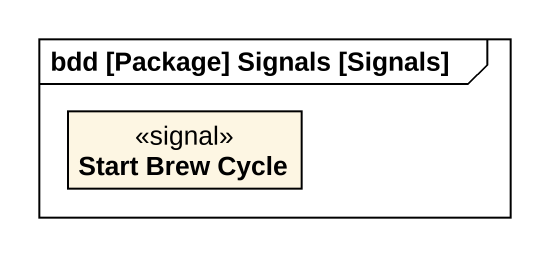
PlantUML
@startuml
mainframe bdd [Package] Signals [Signals]
hide circle
hide empty members
class "Start Brew Cycle" as Start_Brew_Cycle <<signal>>
@enduml
